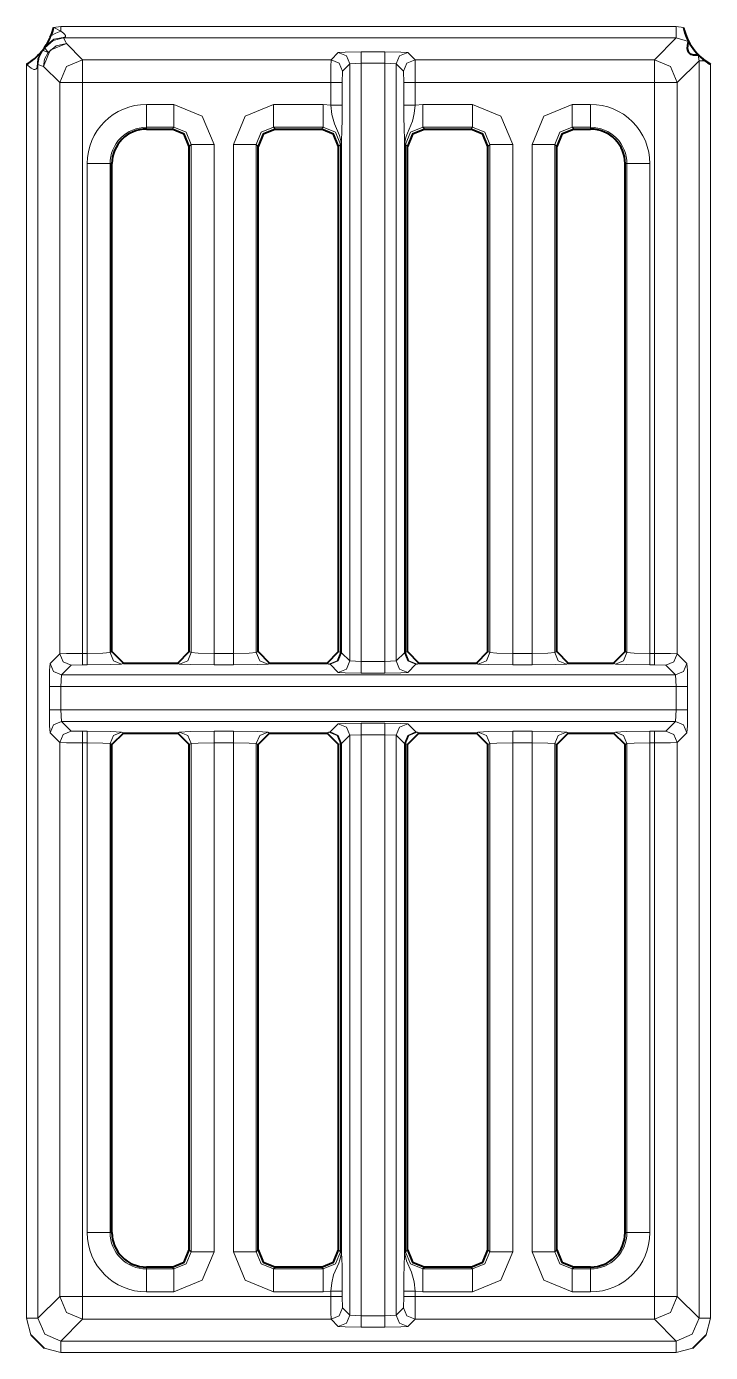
# Model space of a CAD drawing. Header units: millimetres. Extents: x 0 to 2941, y -405 to 1422.
# Drawn here: x 484.1 to 513.9, y 567.5 to 625.2 of the extents above; entities that cross this region are included whole.
import ezdxf

# ---------------------------------------------------------------- set-up
doc = ezdxf.new("R2010")
doc.units = ezdxf.units.MM
doc.layers.add('FINE', color=9, linetype='Continuous')
doc.layers.add('OUTLINE', color=7, linetype='Continuous')

msp = doc.modelspace()

# ---------------------------------------------------------------- linework, layer by layer
at = {"layer": 'FINE', "lineweight": 9}
for p, q in [((512.354, 625.178), (512.677, 625.142)), ((512.354, 624.678), (485.695, 624.678)), ((511.41, 623.734), (512.354, 624.678)), ((512.893, 624.52), (512.354, 624.678)), ((485.816, 624.44), (486.523, 623.734)), ((497.336, 623.734), (497.651, 624.049)), ((498.651, 624.075), (499.676, 624.075)), ((500.676, 624.049), (500.991, 623.734)), ((484.08, 568.953), (484.08, 623.533)), ((484.579, 623.521), (484.579, 568.953)), ((485.523, 622.734), (484.817, 623.441)), ((486.523, 623.734), (497.336, 623.734)), ((498.151, 623.549), (497.835, 623.234)), ((498.651, 623.575), (498.151, 623.549)), ((498.151, 623.549), (498.151, 597.558)), ((498.651, 597.532), (498.651, 623.575)), ((499.676, 623.575), (498.651, 623.575)), ((499.676, 623.575), (499.676, 597.532)), ((500.176, 623.549), (499.676, 623.575)), ((500.176, 597.558), (500.176, 623.549)), ((500.491, 623.234), (500.176, 623.549)), ((500.991, 623.734), (511.41, 623.734)), ((513.354, 623.678), (513.321, 623.933)), ((497.835, 623.234), (497.823, 622.734)), ((500.504, 622.734), (500.491, 623.234)), ((485.523, 597.873), (485.523, 622.734)), ((486.523, 622.734), (486.523, 597.886)), ((497.823, 622.734), (497.823, 621.758)), ((500.504, 621.758), (500.504, 622.734)), ((512.41, 622.734), (512.41, 597.873)), ((489.299, 621.788), (490.496, 621.788)), ((494.831, 621.788), (496.996, 621.788)), ((496.996, 621.788), (497.323, 621.758)), ((501.004, 621.758), (501.331, 621.788)), ((501.331, 621.788), (503.496, 621.788)), ((507.831, 621.788), (508.635, 621.788)), ((489.299, 620.79), (489.299, 620.708)), ((494.831, 620.79), (494.913, 620.708)), ((496.996, 620.79), (494.831, 620.79)), ((496.915, 620.708), (496.996, 620.79)), ((501.331, 620.79), (501.412, 620.708)), ((503.496, 620.79), (501.331, 620.79)), ((503.415, 620.708), (503.496, 620.79)), ((508.635, 620.79), (507.831, 620.79)), ((507.831, 620.79), (507.913, 620.708)), ((508.635, 620.708), (508.635, 620.79)), ((491.245, 620.041), (491.164, 619.959)), ((491.245, 597.923), (491.245, 620.041)), ((493.084, 597.886), (493.084, 620.041)), ((494.082, 620.041), (494.082, 597.923)), ((494.163, 619.959), (494.082, 620.041)), ((497.745, 620.041), (497.664, 619.959)), ((497.745, 597.923), (497.745, 620.041)), ((497.777, 597.915), (497.777, 620.041)), ((500.55, 620.041), (500.55, 597.915)), ((500.663, 619.959), (500.582, 620.041)), ((504.245, 620.041), (504.164, 619.959)), ((504.245, 597.923), (504.245, 620.041)), ((505.244, 620.041), (505.244, 597.886)), ((507.082, 620.041), (507.082, 597.923)), ((507.164, 619.959), (507.082, 620.041)), ((486.719, 597.886), (486.719, 619.209)), ((487.717, 619.209), (487.717, 597.923)), ((487.799, 619.209), (487.717, 619.209)), ((510.216, 619.209), (510.135, 619.209)), ((510.216, 597.923), (510.216, 619.209)), ((485.103, 597.453), (485.523, 597.873)), ((486.523, 597.886), (486.719, 597.886)), ((487.717, 597.923), (487.799, 597.964)), ((488.298, 597.464), (488.216, 597.423)), ((490.746, 597.423), (490.663, 597.464)), ((491.164, 597.964), (491.245, 597.923)), ((494.082, 597.923), (494.163, 597.964)), ((494.664, 597.464), (494.581, 597.423)), ((497.245, 597.423), (497.164, 597.464)), ((497.664, 597.964), (497.745, 597.923)), ((497.745, 597.923), (497.777, 597.915)), ((498.151, 597.558), (498.651, 597.532)), ((498.651, 597.532), (499.676, 597.532)), ((499.676, 597.532), (500.176, 597.558)), ((500.55, 597.915), (500.582, 597.923)), ((501.164, 597.464), (501.081, 597.423)), ((503.746, 597.423), (503.664, 597.464)), ((504.164, 597.964), (504.245, 597.923)), ((507.082, 597.923), (507.164, 597.964)), ((507.664, 597.464), (507.581, 597.423)), ((509.717, 597.423), (509.635, 597.464)), ((510.135, 597.964), (510.216, 597.923)), ((512.41, 597.873), (512.83, 597.453)), ((485.603, 596.953), (485.578, 596.453)), ((486.023, 597.373), (485.603, 596.953)), ((512.33, 596.953), (485.603, 596.953)), ((486.523, 597.386), (486.023, 597.373)), ((486.719, 597.386), (486.523, 597.386)), ((497.294, 597.415), (497.245, 597.423)), ((497.651, 597.058), (497.294, 597.415)), ((499.676, 597.032), (498.651, 597.032)), ((501.033, 597.415), (500.676, 597.058)), ((501.081, 597.423), (501.033, 597.415)), ((506.084, 597.386), (505.244, 597.386)), ((511.41, 597.386), (511.215, 597.386)), ((511.91, 597.373), (511.41, 597.386)), ((512.33, 596.953), (511.91, 597.373)), ((512.356, 596.453), (512.33, 596.953)), ((485.078, 595.428), (485.078, 596.453)), ((485.578, 596.453), (512.356, 596.453)), ((485.578, 596.453), (485.578, 595.428)), ((512.356, 595.428), (512.356, 596.453)), ((512.855, 596.453), (512.855, 595.428)), ((512.356, 595.428), (485.578, 595.428)), ((485.578, 595.428), (485.603, 594.928)), ((512.33, 594.928), (512.356, 595.428)), ((485.603, 594.928), (486.023, 594.508)), ((485.603, 594.928), (512.33, 594.928)), ((497.294, 594.466), (497.651, 594.823)), ((498.651, 594.848), (499.676, 594.848)), ((500.676, 594.823), (501.033, 594.466)), ((511.91, 594.508), (512.33, 594.928)), ((485.523, 594.008), (485.103, 594.428)), ((485.523, 569.897), (485.523, 594.008)), ((486.023, 594.508), (486.523, 594.495)), ((486.523, 594.495), (486.719, 594.495)), ((486.523, 593.995), (486.523, 569.897)), ((488.216, 594.458), (488.298, 594.417)), ((490.663, 594.417), (490.746, 594.458)), ((492.244, 594.495), (493.084, 594.495)), ((493.084, 571.84), (493.084, 593.995)), ((494.581, 594.458), (494.664, 594.417)), ((497.164, 594.417), (497.245, 594.458)), ((497.245, 594.458), (497.294, 594.466)), ((498.151, 594.323), (497.794, 593.966)), ((498.651, 594.349), (498.151, 594.323)), ((498.151, 594.323), (498.151, 569.082)), ((498.651, 569.056), (498.651, 594.349)), ((499.676, 594.349), (498.651, 594.349)), ((499.676, 594.349), (499.676, 569.056)), ((500.176, 594.323), (499.676, 594.349)), ((500.534, 593.966), (500.176, 594.323)), ((500.176, 569.082), (500.176, 594.323)), ((501.033, 594.466), (501.081, 594.458)), ((501.081, 594.458), (501.164, 594.417)), ((503.664, 594.417), (503.746, 594.458)), ((505.244, 594.495), (506.084, 594.495)), ((505.244, 593.995), (505.244, 571.84)), ((507.581, 594.458), (507.664, 594.417)), ((509.635, 594.417), (509.717, 594.458)), ((511.215, 594.495), (511.41, 594.495)), ((511.215, 593.995), (511.215, 572.672)), ((511.41, 593.995), (511.215, 593.995)), ((511.41, 594.495), (511.91, 594.508)), ((511.41, 569.897), (511.41, 593.995)), ((512.83, 594.428), (512.41, 594.008)), ((512.41, 594.008), (512.41, 569.897)), ((491.245, 593.958), (491.164, 593.917)), ((491.245, 571.84), (491.245, 593.958)), ((497.745, 593.958), (497.664, 593.917)), ((497.777, 593.966), (497.745, 593.958)), ((497.745, 571.84), (497.745, 593.958)), ((497.777, 571.84), (497.777, 593.966)), ((497.794, 593.966), (497.794, 571.84)), ((500.534, 571.84), (500.534, 593.966)), ((500.55, 593.966), (500.55, 571.84)), ((500.582, 593.958), (500.55, 593.966)), ((500.663, 593.917), (500.582, 593.958)), ((500.582, 593.958), (500.582, 571.84)), ((504.245, 593.958), (504.164, 593.917)), ((504.245, 571.84), (504.245, 593.958)), ((510.216, 593.958), (510.135, 593.917)), ((510.216, 572.672), (510.216, 593.958)), ((487.717, 572.672), (487.799, 572.672)), ((510.135, 572.672), (510.216, 572.672)), ((491.164, 571.922), (491.245, 571.84)), ((497.664, 571.922), (497.745, 571.84)), ((500.582, 571.84), (500.663, 571.922)), ((504.164, 571.922), (504.245, 571.84)), ((507.082, 571.84), (507.164, 571.922)), ((490.496, 571.091), (490.415, 571.172)), ((494.913, 571.172), (494.831, 571.091)), ((494.831, 571.091), (496.996, 571.091)), ((496.996, 571.091), (496.915, 571.172)), ((501.412, 571.172), (501.331, 571.091)), ((501.331, 571.091), (503.496, 571.091)), ((503.496, 571.091), (503.415, 571.172)), ((507.913, 571.172), (507.831, 571.091)), ((507.831, 571.091), (508.635, 571.091)), ((508.635, 571.091), (508.635, 571.172)), ((484.579, 568.953), (485.523, 569.897)), ((486.523, 569.897), (497.323, 569.897)), ((490.496, 570.093), (489.299, 570.093)), ((496.996, 570.093), (494.831, 570.093)), ((497.323, 570.123), (496.996, 570.093)), ((497.323, 569.897), (497.323, 570.123)), ((497.823, 570.123), (497.823, 569.897)), ((497.823, 569.897), (497.835, 569.397)), ((501.004, 570.123), (501.004, 569.897)), ((501.331, 570.093), (501.004, 570.123)), ((501.004, 569.897), (511.41, 569.897)), ((503.496, 570.093), (501.331, 570.093)), ((508.635, 570.093), (507.831, 570.093)), ((512.41, 569.897), (513.354, 568.953)), ((497.835, 569.397), (498.151, 569.082)), ((500.176, 569.082), (500.491, 569.397)), ((484.268, 568.226), (484.08, 568.953)), ((486.523, 568.897), (485.579, 567.953)), ((497.336, 568.897), (486.523, 568.897)), ((497.651, 568.582), (497.336, 568.897)), ((498.151, 569.082), (498.651, 569.056)), ((498.651, 569.056), (499.676, 569.056)), ((499.676, 569.056), (500.176, 569.082)), ((500.991, 568.897), (500.676, 568.582)), ((511.41, 568.897), (500.991, 568.897)), ((499.676, 568.556), (498.651, 568.556)), ((513.081, 567.641), (512.354, 567.454))]:
    msp.add_line(p, q, dxfattribs=at)
for points in [[(485.256, 625.142), (485.579, 625.178), (512.354, 625.178)], [(485.579, 624.982), (485.579, 625.078), (485.579, 625.178)], [(512.354, 624.678), (512.354, 624.829), (512.354, 625.178)], [(485.695, 624.678), (485.233, 624.564), (484.876, 624.251)], [(485.744, 624.709), (485.265, 624.624), (484.908, 624.321)], [(485.579, 624.982), (485.352, 624.883), (485.14, 624.767)], [(485.256, 625.142), (485.263, 625.139), (485.579, 624.982)], [(485.579, 624.982), (485.689, 624.892), (485.739, 624.838), (485.771, 624.784), (485.773, 624.775), (485.772, 624.74), (485.751, 624.713), (485.744, 624.709)], [(485.744, 624.709), (485.731, 624.702), (485.701, 624.683), (485.695, 624.678)], [(485.695, 624.678), (485.79, 624.494), (485.816, 624.44)], [(484.722, 624.073), (484.569, 623.774), (484.548, 623.426)], [(484.793, 624.139), (484.634, 623.848), (484.579, 623.521)], [(484.722, 624.073), (484.748, 624.099), (484.793, 624.139)], [(484.793, 624.139), (484.842, 624.117), (485.017, 624.041)], [(485.816, 624.44), (485.11, 624.148), (484.817, 623.441)], [(485.017, 624.041), (484.868, 623.757), (484.817, 623.441)], [(485.017, 624.041), (484.904, 624.21), (484.876, 624.251), (484.899, 624.304), (484.908, 624.321)], [(485.017, 624.041), (485.369, 624.335), (485.816, 624.44)], [(497.651, 624.049), (497.953, 624.067), (498.651, 624.075)], [(497.651, 624.049), (498.004, 623.903), (498.151, 623.549)], [(498.651, 624.075), (498.651, 623.924), (498.651, 623.575)], [(499.676, 624.075), (499.676, 623.924), (499.676, 623.575)], [(499.676, 624.075), (500.374, 624.067), (500.676, 624.049)], [(500.676, 624.049), (500.323, 623.903), (500.176, 623.549)], [(484.548, 623.426), (484.523, 623.367), (484.486, 623.327), (484.436, 623.308), (484.393, 623.31), (484.307, 623.343), (484.275, 623.362), (484.134, 623.477), (484.088, 623.524), (484.08, 623.533)], [(484.579, 623.521), (484.576, 623.513), (484.565, 623.481), (484.548, 623.426)], [(484.817, 623.441), (484.62, 623.508), (484.579, 623.521)], [(485.523, 622.734), (485.816, 623.441), (486.523, 623.734)], [(486.523, 622.734), (486.523, 623.432), (486.523, 623.734)], [(497.323, 622.734), (497.327, 623.432), (497.336, 623.734)], [(497.336, 623.734), (497.689, 623.587), (497.835, 623.234)], [(500.991, 623.734), (500.638, 623.587), (500.491, 623.234)], [(500.991, 623.734), (501, 623.432), (501.004, 622.734)], [(511.41, 622.734), (511.41, 623.432), (511.41, 623.734)], [(511.41, 623.734), (512.117, 623.441), (512.41, 622.734)], [(513.354, 568.953), (513.354, 623.678), (512.41, 622.734)], [(513.354, 623.678), (513.432, 623.678), (513.631, 623.678)], [(513.853, 623.533), (513.853, 568.953), (513.665, 568.226)], [(485.523, 622.734), (485.825, 622.734), (486.523, 622.734)], [(497.323, 621.758), (497.323, 622.734), (486.523, 622.734)], [(497.323, 622.734), (497.672, 622.734), (497.823, 622.734)], [(501.004, 622.734), (500.655, 622.734), (500.504, 622.734)], [(511.41, 597.886), (511.41, 622.734), (501.004, 622.734), (501.004, 621.758)], [(511.41, 622.734), (512.108, 622.734), (512.41, 622.734)], [(489.299, 620.79), (489.299, 621.1), (489.299, 621.788)], [(490.496, 621.788), (490.496, 621.1), (490.496, 620.79)], [(490.496, 621.788), (491.732, 621.277), (492.244, 620.041)], [(493.084, 620.041), (493.595, 621.277), (494.831, 621.788)], [(494.831, 621.788), (494.831, 621.1), (494.831, 620.79)], [(496.996, 621.788), (496.996, 621.1), (496.996, 620.79)], [(497.323, 621.758), (497.672, 621.758), (497.823, 621.758)], [(497.777, 620.041), (497.775, 620.111), (497.766, 620.198), (497.706, 620.437), (497.484, 620.937), (497.373, 621.351), (497.323, 621.758)], [(497.823, 621.758), (497.82, 621.166), (497.811, 620.618), (497.798, 620.21), (497.794, 620.102), (497.794, 620.068), (497.794, 620.041)], [(501.004, 621.758), (500.655, 621.758), (500.504, 621.758)], [(500.534, 620.041), (500.534, 620.053), (500.533, 620.08), (500.532, 620.14), (500.53, 620.189), (500.528, 620.263), (500.513, 620.757), (500.507, 621.228), (500.504, 621.758)], [(501.004, 621.758), (500.961, 621.394), (500.883, 621.051), (500.658, 620.533), (500.607, 620.396), (500.578, 620.289), (500.555, 620.144), (500.551, 620.073), (500.55, 620.041)], [(501.331, 621.788), (501.331, 621.1), (501.331, 620.79)], [(503.496, 621.788), (503.496, 621.1), (503.496, 620.79)], [(503.496, 621.788), (504.732, 621.277), (505.244, 620.041)], [(506.084, 620.041), (506.595, 621.277), (507.831, 621.788)], [(507.831, 620.79), (507.831, 621.1), (507.831, 621.788)], [(508.635, 620.79), (508.635, 621.1), (508.635, 621.788)], [(490.415, 620.708), (490.496, 620.79), (489.299, 620.79)], [(491.245, 620.041), (491.027, 620.572), (490.496, 620.79)], [(494.831, 620.79), (494.3, 620.572), (494.082, 620.041)], [(497.745, 620.041), (497.527, 620.572), (496.996, 620.79)], [(501.331, 620.79), (500.8, 620.572), (500.582, 620.041)], [(504.245, 620.041), (504.027, 620.572), (503.496, 620.79)], [(507.831, 620.79), (507.3, 620.572), (507.082, 620.041)], [(492.244, 620.041), (491.555, 620.041), (491.245, 620.041)], [(492.244, 620.041), (492.244, 597.886), (493.084, 597.886)], [(494.082, 620.041), (493.772, 620.041), (493.084, 620.041)], [(497.777, 620.041), (497.756, 620.041), (497.745, 620.041)], [(497.777, 620.041), (497.789, 620.041), (497.794, 620.041)], [(497.794, 620.041), (497.794, 597.915), (498.151, 597.558)], [(500.176, 597.558), (500.534, 597.915), (500.534, 620.041)], [(500.55, 620.041), (500.538, 620.041), (500.534, 620.041)], [(500.582, 620.041), (500.572, 620.041), (500.55, 620.041)], [(500.582, 620.041), (500.582, 597.923), (500.663, 597.964)], [(505.244, 620.041), (504.555, 620.041), (504.245, 620.041)], [(505.244, 597.886), (506.084, 597.886), (506.084, 620.041)], [(506.084, 620.041), (506.772, 620.041), (507.082, 620.041)], [(487.717, 619.209), (487.407, 619.209), (486.719, 619.209)], [(510.216, 619.209), (510.526, 619.209), (511.215, 619.209)], [(511.215, 619.209), (511.215, 597.886), (511.41, 597.886)], [(485.078, 596.453), (485.085, 597.151), (485.103, 597.453)], [(485.103, 597.453), (485.25, 597.1), (485.603, 596.953)], [(485.523, 597.873), (485.825, 597.882), (486.523, 597.886)], [(485.523, 597.873), (485.67, 597.52), (486.023, 597.373)], [(486.523, 597.886), (486.523, 597.537), (486.523, 597.386)], [(486.719, 597.886), (487.407, 597.897), (487.717, 597.923)], [(486.719, 597.386), (486.719, 597.537), (486.719, 597.886)], [(488.216, 597.423), (487.864, 597.57), (487.717, 597.923)], [(491.245, 597.923), (491.098, 597.57), (490.746, 597.423)], [(491.245, 597.923), (491.555, 597.897), (492.244, 597.886)], [(492.244, 597.886), (492.244, 597.537), (492.244, 597.386)], [(493.084, 597.886), (493.772, 597.897), (494.082, 597.923)], [(493.084, 597.386), (493.084, 597.537), (493.084, 597.886)], [(494.581, 597.423), (494.229, 597.57), (494.082, 597.923)], [(497.245, 597.423), (497.598, 597.57), (497.745, 597.923)], [(497.294, 597.415), (497.647, 597.562), (497.794, 597.915)], [(497.294, 597.415), (497.634, 597.563), (497.777, 597.915)], [(497.651, 597.058), (498.004, 597.204), (498.151, 597.558)], [(497.777, 597.915), (497.789, 597.915), (497.794, 597.915)], [(498.651, 597.032), (498.651, 597.183), (498.651, 597.532)], [(499.676, 597.032), (499.676, 597.183), (499.676, 597.532)], [(500.676, 597.058), (500.323, 597.204), (500.176, 597.558)], [(501.033, 597.415), (500.68, 597.562), (500.534, 597.915)], [(500.534, 597.915), (500.538, 597.915), (500.55, 597.915)], [(501.033, 597.415), (500.693, 597.563), (500.55, 597.915)], [(501.081, 597.423), (500.729, 597.57), (500.582, 597.923)], [(504.245, 597.923), (504.098, 597.57), (503.746, 597.423)], [(504.245, 597.923), (504.555, 597.897), (505.244, 597.886)], [(505.244, 597.886), (505.244, 597.537), (505.244, 597.386)], [(506.084, 597.886), (506.772, 597.897), (507.082, 597.923)], [(506.084, 597.886), (506.084, 597.537), (506.084, 597.386)], [(507.581, 597.423), (507.229, 597.57), (507.082, 597.923)], [(510.216, 597.923), (510.07, 597.57), (509.717, 597.423)], [(510.216, 597.923), (510.526, 597.897), (511.215, 597.886)], [(511.215, 597.886), (511.215, 597.537), (511.215, 597.386)], [(511.41, 597.886), (511.41, 597.537), (511.41, 597.386)], [(511.41, 597.886), (512.108, 597.882), (512.41, 597.873)], [(512.41, 597.873), (512.263, 597.52), (511.91, 597.373)], [(512.83, 597.453), (512.683, 597.1), (512.33, 596.953)], [(512.83, 597.453), (512.848, 597.151), (512.855, 596.453)], [(488.216, 597.423), (487.751, 597.397), (486.719, 597.386)], [(493.084, 597.386), (492.244, 597.386), (491.211, 597.397), (490.746, 597.423)], [(494.581, 597.423), (494.116, 597.397), (493.084, 597.386)], [(498.651, 597.032), (497.953, 597.04), (497.651, 597.058)], [(500.676, 597.058), (500.374, 597.04), (499.676, 597.032)], [(505.244, 597.386), (504.211, 597.397), (503.746, 597.423)], [(507.581, 597.423), (507.116, 597.397), (506.084, 597.386)], [(511.215, 597.386), (510.182, 597.397), (509.717, 597.423)], [(485.078, 596.453), (485.229, 596.453), (485.578, 596.453)], [(512.855, 596.453), (512.704, 596.453), (512.356, 596.453)], [(485.078, 595.428), (485.229, 595.428), (485.578, 595.428)], [(485.103, 594.428), (485.085, 594.73), (485.078, 595.428)], [(512.855, 595.428), (512.704, 595.428), (512.356, 595.428)], [(512.855, 595.428), (512.848, 594.73), (512.83, 594.428)], [(485.103, 594.428), (485.25, 594.781), (485.603, 594.928)], [(497.651, 594.823), (497.953, 594.841), (498.651, 594.848)], [(498.151, 594.323), (498.004, 594.677), (497.651, 594.823)], [(498.651, 594.349), (498.651, 594.698), (498.651, 594.848)], [(499.676, 594.349), (499.676, 594.698), (499.676, 594.848)], [(499.676, 594.848), (500.374, 594.841), (500.676, 594.823)], [(500.176, 594.323), (500.323, 594.677), (500.676, 594.823)], [(512.83, 594.428), (512.683, 594.781), (512.33, 594.928)], [(485.523, 594.008), (485.67, 594.361), (486.023, 594.508)], [(486.523, 593.995), (485.825, 593.999), (485.523, 594.008)], [(486.523, 593.995), (486.523, 594.344), (486.523, 594.495)], [(486.719, 572.672), (486.719, 593.995), (486.523, 593.995)], [(486.719, 593.995), (486.719, 594.344), (486.719, 594.495)], [(486.719, 594.495), (487.751, 594.484), (488.216, 594.458)], [(487.717, 593.958), (487.407, 593.984), (486.719, 593.995)], [(487.717, 593.958), (487.864, 594.311), (488.216, 594.458)], [(490.746, 594.458), (491.211, 594.484), (492.244, 594.495)], [(490.746, 594.458), (491.098, 594.311), (491.245, 593.958)], [(492.244, 593.995), (491.555, 593.984), (491.245, 593.958)], [(492.244, 594.495), (492.244, 594.344), (492.244, 593.995)], [(493.084, 593.995), (492.244, 593.995), (492.244, 571.84)], [(493.084, 593.995), (493.084, 594.344), (493.084, 594.495)], [(493.084, 594.495), (494.116, 594.484), (494.581, 594.458)], [(494.082, 593.958), (493.772, 593.984), (493.084, 593.995)], [(494.082, 593.958), (494.229, 594.311), (494.581, 594.458)], [(497.745, 593.958), (497.598, 594.311), (497.245, 594.458)], [(497.794, 593.966), (497.647, 594.319), (497.294, 594.466)], [(497.777, 593.966), (497.634, 594.318), (497.294, 594.466)], [(500.534, 593.966), (500.68, 594.319), (501.033, 594.466)], [(500.55, 593.966), (500.693, 594.318), (501.033, 594.466)], [(500.582, 593.958), (500.729, 594.311), (501.081, 594.458)], [(503.746, 594.458), (504.211, 594.484), (505.244, 594.495)], [(503.746, 594.458), (504.098, 594.311), (504.245, 593.958)], [(505.244, 593.995), (504.555, 593.984), (504.245, 593.958)], [(505.244, 594.495), (505.244, 594.344), (505.244, 593.995)], [(506.084, 571.84), (506.084, 593.995), (505.244, 593.995)], [(506.084, 594.495), (506.084, 594.344), (506.084, 593.995)], [(506.084, 594.495), (507.116, 594.484), (507.581, 594.458)], [(507.082, 593.958), (506.772, 593.984), (506.084, 593.995)], [(507.581, 594.458), (507.229, 594.311), (507.082, 593.958)], [(509.717, 594.458), (510.182, 594.484), (511.215, 594.495)], [(510.216, 593.958), (510.07, 594.311), (509.717, 594.458)], [(511.215, 593.995), (510.526, 593.984), (510.216, 593.958)], [(511.215, 593.995), (511.215, 594.344), (511.215, 594.495)], [(511.41, 593.995), (511.41, 594.344), (511.41, 594.495)], [(512.41, 594.008), (512.108, 593.999), (511.41, 593.995)], [(512.41, 594.008), (512.263, 594.361), (511.91, 594.508)], [(487.799, 593.917), (487.717, 593.958), (487.717, 572.672)], [(494.163, 593.917), (494.082, 593.958), (494.082, 571.84), (494.163, 571.922)], [(497.794, 593.966), (497.789, 593.966), (497.777, 593.966)], [(500.55, 593.966), (500.538, 593.966), (500.534, 593.966)], [(507.164, 593.917), (507.082, 593.958), (507.082, 571.84)], [(487.717, 572.672), (487.407, 572.672), (486.719, 572.672)], [(510.216, 572.672), (510.526, 572.672), (511.215, 572.672)], [(490.496, 571.091), (491.027, 571.309), (491.245, 571.84)], [(492.244, 571.84), (491.732, 570.604), (490.496, 570.093)], [(492.244, 571.84), (491.555, 571.84), (491.245, 571.84)], [(494.082, 571.84), (493.772, 571.84), (493.084, 571.84)], [(494.831, 570.093), (493.595, 570.604), (493.084, 571.84)], [(494.082, 571.84), (494.3, 571.309), (494.831, 571.091)], [(496.996, 571.091), (497.527, 571.309), (497.745, 571.84)], [(497.323, 570.123), (497.366, 570.487), (497.444, 570.83), (497.669, 571.348), (497.72, 571.484), (497.749, 571.591), (497.772, 571.737), (497.776, 571.807), (497.777, 571.84)], [(497.777, 571.84), (497.756, 571.84), (497.745, 571.84)], [(497.777, 571.84), (497.789, 571.84), (497.794, 571.84)], [(497.794, 571.84), (497.794, 571.827), (497.794, 571.8), (497.795, 571.741), (497.797, 571.692), (497.799, 571.617), (497.814, 571.124), (497.82, 570.653), (497.823, 570.123)], [(500.504, 570.123), (500.507, 570.715), (500.517, 571.263), (500.53, 571.671), (500.533, 571.779), (500.533, 571.813), (500.534, 571.84)], [(500.55, 571.84), (500.538, 571.84), (500.534, 571.84)], [(500.582, 571.84), (500.572, 571.84), (500.55, 571.84), (500.552, 571.769), (500.561, 571.683), (500.621, 571.443), (500.843, 570.944), (500.954, 570.53), (501.004, 570.123)], [(500.582, 571.84), (500.8, 571.309), (501.331, 571.091)], [(503.496, 571.091), (504.027, 571.309), (504.245, 571.84)], [(505.244, 571.84), (504.732, 570.604), (503.496, 570.093)], [(505.244, 571.84), (504.555, 571.84), (504.245, 571.84)], [(506.084, 571.84), (506.772, 571.84), (507.082, 571.84)], [(507.831, 570.093), (506.595, 570.604), (506.084, 571.84)], [(507.082, 571.84), (507.3, 571.309), (507.831, 571.091)], [(489.299, 571.172), (489.299, 571.091), (490.496, 571.091)], [(489.299, 571.091), (489.299, 570.781), (489.299, 570.093)], [(490.496, 570.093), (490.496, 570.781), (490.496, 571.091)], [(494.831, 571.091), (494.831, 570.781), (494.831, 570.093)], [(496.996, 571.091), (496.996, 570.781), (496.996, 570.093)], [(501.331, 571.091), (501.331, 570.781), (501.331, 570.093)], [(503.496, 571.091), (503.496, 570.781), (503.496, 570.093)], [(507.831, 570.093), (507.831, 570.781), (507.831, 571.091)], [(508.635, 570.093), (508.635, 570.781), (508.635, 571.091)], [(485.523, 569.897), (485.825, 569.897), (486.523, 569.897)], [(486.523, 568.897), (485.816, 569.19), (485.523, 569.897)], [(486.523, 568.897), (486.523, 569.199), (486.523, 569.897)], [(497.323, 570.123), (497.672, 570.123), (497.823, 570.123)], [(497.323, 569.897), (497.672, 569.897), (497.823, 569.897)], [(497.336, 568.897), (497.327, 569.199), (497.323, 569.897)], [(500.491, 569.397), (500.504, 569.897), (500.504, 570.123)], [(501.004, 570.123), (500.655, 570.123), (500.504, 570.123)], [(501.004, 569.897), (500.655, 569.897), (500.504, 569.897)], [(501.004, 569.897), (501, 569.199), (500.991, 568.897)], [(511.41, 568.897), (511.41, 569.199), (511.41, 569.897), (512.108, 569.897), (512.41, 569.897)], [(512.41, 569.897), (512.117, 569.19), (511.41, 568.897)], [(497.336, 568.897), (497.689, 569.044), (497.835, 569.397)], [(500.991, 568.897), (500.638, 569.044), (500.491, 569.397)], [(484.08, 568.953), (484.429, 568.953), (484.579, 568.953)], [(484.579, 568.953), (484.872, 568.246), (485.579, 567.953)], [(485.579, 567.953), (512.354, 567.953), (511.41, 568.897)], [(497.651, 568.582), (498.004, 568.728), (498.151, 569.082)], [(498.651, 568.556), (497.953, 568.564), (497.651, 568.582)], [(498.651, 568.556), (498.651, 568.707), (498.651, 569.056)], [(499.676, 568.556), (499.676, 568.707), (499.676, 569.056)], [(500.676, 568.582), (500.374, 568.564), (499.676, 568.556)], [(500.676, 568.582), (500.323, 568.728), (500.176, 569.082)], [(512.354, 567.953), (513.061, 568.246), (513.354, 568.953)], [(513.354, 568.953), (513.504, 568.953), (513.853, 568.953)], [(512.354, 567.454), (485.579, 567.454), (484.852, 567.641)], [(485.579, 567.454), (485.579, 567.803), (485.579, 567.953)], [(512.354, 567.454), (512.354, 567.803), (512.354, 567.953)]]:
    msp.add_lwpolyline(points, dxfattribs=at)
for points in [[(489.299, 621.788, 0.414204), (486.719, 619.209)], [(511.215, 619.209, 0.414238), (508.635, 621.788)], [(489.299, 620.79, 0.414214), (487.717, 619.209)], [(510.216, 619.209, 0.414237), (508.635, 620.79)], [(486.719, 572.672, 0.414204), (489.299, 570.092)], [(487.717, 572.672, 0.414214), (489.299, 571.091)], [(508.635, 571.091, 0.41419), (510.216, 572.672)], [(508.635, 570.092, 0.414209), (511.215, 572.672)]]:
    msp.add_lwpolyline(points, format="xyb", dxfattribs=at)
at = {"layer": 'OUTLINE', "lineweight": 40}
for p, q in [((513.631, 623.678), (513.853, 623.533)), ((489.299, 620.708), (490.415, 620.708)), ((494.913, 620.708), (496.915, 620.708)), ((501.412, 620.708), (503.415, 620.708)), ((507.913, 620.708), (508.635, 620.708)), ((491.164, 597.964), (491.164, 619.959)), ((494.163, 597.964), (494.163, 619.959)), ((497.664, 597.964), (497.664, 619.959)), ((500.663, 597.964), (500.663, 619.959)), ((504.164, 597.964), (504.164, 619.959)), ((507.164, 597.964), (507.164, 619.959)), ((487.799, 597.964), (487.799, 619.209)), ((487.799, 597.964), (488.298, 597.464)), ((488.298, 597.464), (490.663, 597.464)), ((490.663, 597.464), (491.164, 597.964)), ((494.163, 597.964), (494.664, 597.464)), ((494.664, 597.464), (497.164, 597.464)), ((497.164, 597.464), (497.664, 597.964)), ((500.663, 597.964), (501.164, 597.464)), ((507.164, 597.964), (507.664, 597.464)), ((507.664, 597.464), (509.635, 597.464)), ((509.635, 597.464), (510.135, 597.964)), ((488.298, 594.417), (487.799, 593.917)), ((488.298, 594.417), (490.663, 594.417)), ((491.164, 593.917), (490.663, 594.417)), ((494.664, 594.417), (494.163, 593.917)), ((494.664, 594.417), (497.164, 594.417)), ((497.664, 593.917), (497.164, 594.417)), ((501.164, 594.417), (500.663, 593.917)), ((501.164, 594.417), (503.664, 594.417)), ((504.164, 593.917), (503.664, 594.417)), ((507.664, 594.417), (507.164, 593.917)), ((507.664, 594.417), (509.635, 594.417)), ((510.135, 593.917), (509.635, 594.417)), ((487.799, 572.672), (487.799, 593.917)), ((491.164, 571.922), (491.164, 593.917)), ((494.163, 571.922), (494.163, 593.917)), ((497.664, 571.922), (497.664, 593.917)), ((500.663, 571.922), (500.663, 593.917)), ((504.164, 571.922), (504.164, 593.917)), ((507.164, 571.922), (507.164, 593.917)), ((510.135, 572.672), (510.135, 593.917)), ((490.415, 571.172), (489.299, 571.172)), ((496.915, 571.172), (494.913, 571.172)), ((503.415, 571.172), (501.412, 571.172)), ((508.635, 571.172), (507.913, 571.172)), ((484.268, 568.226), (484.852, 567.641)), ((513.081, 567.641), (513.665, 568.226))]:
    msp.add_line(p, q, dxfattribs=at)
for points in [[(484.722, 624.073, 0.03115), (484.908, 624.321, 0.050044), (485.14, 624.767, 0.039046), (485.256, 625.142)], [(512.677, 625.142, 0.207895), (513.853, 623.533)], [(484.08, 623.533, 0.084408), (484.722, 624.073)], [(489.299, 620.709, 0.414214), (487.799, 619.209)], [(510.135, 597.964), (510.135, 619.209, 0.414214), (508.635, 620.709)], [(487.799, 572.672, 0.414214), (489.299, 571.172)], [(508.635, 571.172, 0.414214), (510.135, 572.672)]]:
    msp.add_lwpolyline(points, format="xyb", dxfattribs=at)
for points in [[(512.677, 625.142), (512.743, 624.901), (512.809, 624.717), (512.865, 624.585), (512.887, 624.536), (512.893, 624.52)], [(513.321, 623.933), (513.256, 623.925), (513.109, 623.931), (513.016, 623.96), (512.939, 624.015), (512.926, 624.028), (512.921, 624.035), (512.919, 624.038), (512.917, 624.04), (512.915, 624.043), (512.913, 624.045), (512.911, 624.048), (512.906, 624.056), (512.894, 624.076), (512.875, 624.118), (512.855, 624.217), (512.88, 624.471), (512.893, 624.52)], [(513.321, 623.933), (513.336, 623.921), (513.387, 623.875), (513.521, 623.761), (513.631, 623.678)], [(491.164, 619.959), (490.944, 620.489), (490.415, 620.708)], [(494.913, 620.708), (494.383, 620.489), (494.163, 619.959)], [(497.664, 619.959), (497.444, 620.489), (496.915, 620.708)], [(501.412, 620.708), (500.883, 620.489), (500.663, 619.959)], [(504.164, 619.959), (503.944, 620.489), (503.415, 620.708)], [(507.913, 620.708), (507.383, 620.489), (507.164, 619.959)], [(501.164, 597.464), (503.664, 597.464), (504.164, 597.964)], [(490.415, 571.172), (490.944, 571.392), (491.164, 571.922)], [(494.163, 571.922), (494.383, 571.392), (494.913, 571.172)], [(496.915, 571.172), (497.444, 571.392), (497.664, 571.922)], [(500.663, 571.922), (500.883, 571.392), (501.412, 571.172)], [(503.415, 571.172), (503.944, 571.392), (504.164, 571.922)], [(507.164, 571.922), (507.383, 571.392), (507.913, 571.172)]]:
    msp.add_lwpolyline(points, dxfattribs=at)

doc.saveas('drawing.dxf')
